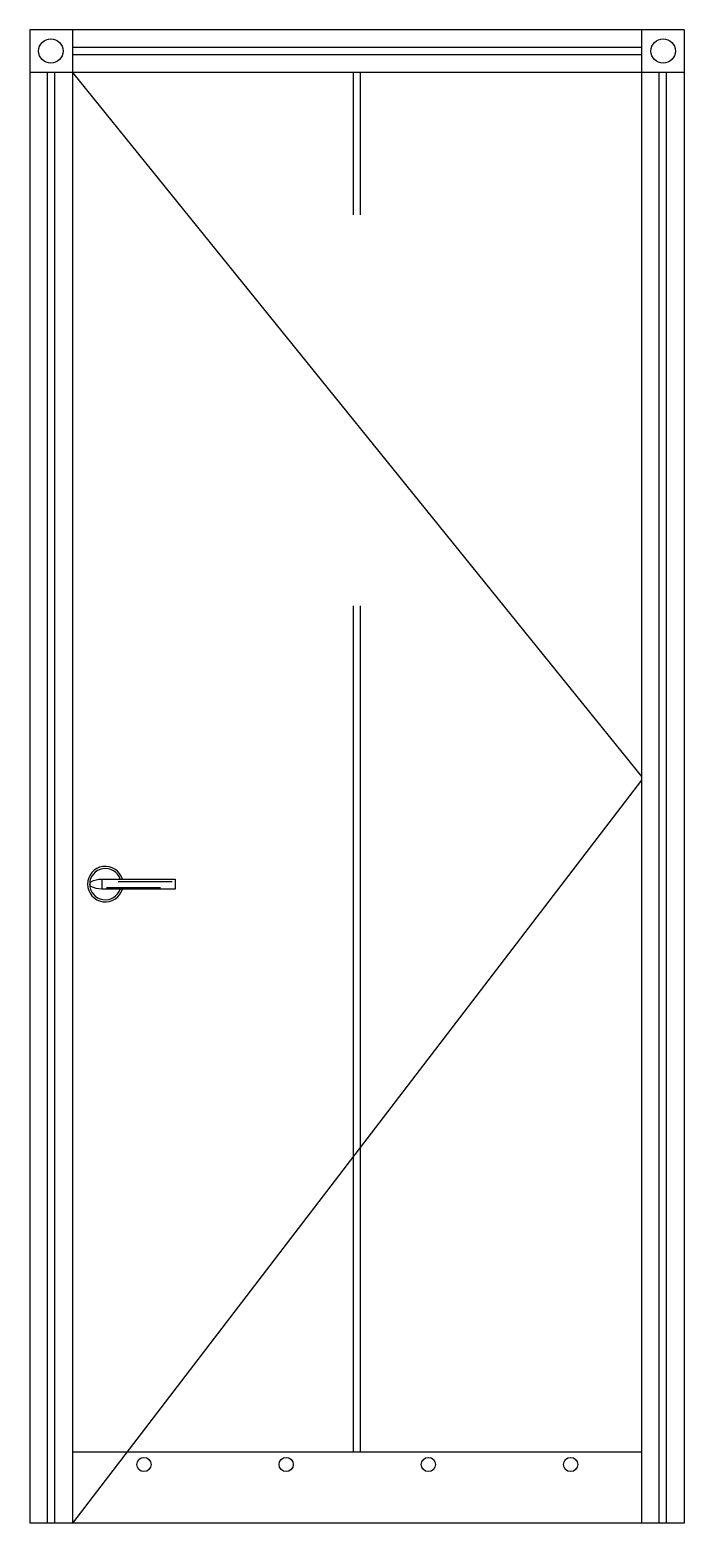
# Model space of a CAD drawing. Header units: metres. Extents: x -4673 to -3753, y 0 to 2100.
import ezdxf

# ---------------------------------------------------------------- set-up
doc = ezdxf.new("R2010")
doc.units = ezdxf.units.M
for name, color, linetype in [('2', 2, 'Continuous'), ('3', 3, 'Continuous'), ('4', 4, 'Continuous'), ('7', 7, 'Continuous')]:
    doc.layers.add(name, color=color, linetype=linetype)

msp = doc.modelspace()

# ---------------------------------------------------------------- linework, layer by layer
at = {"layer": '2'}
msp.add_line((-3752.62, 0), (-4672.62, 0), dxfattribs=at)
at = {"layer": '3'}
for p, q in [((-3812.62, 2075), (-4612.62, 2075)), ((-3812.62, 2065), (-4612.62, 2065)), ((-4647.62, 0.25), (-4647.62, 2040)), ((-4637.62, 0.25), (-4637.62, 2040)), ((-4612.62, 2040), (-3812.62, 1050)), ((-4217.62, 1840), (-4217.62, 2040)), ((-4207.62, 1840), (-4207.62, 2040)), ((-3787.62, 0.25), (-3787.62, 2040)), ((-3777.62, 0.25), (-3777.62, 2040)), ((-4217.62, 100), (-4217.62, 1290)), ((-4207.62, 100), (-4207.62, 1290)), ((-3812.62, 1045), (-4612.62, 0)), ((-4564.9, 894.01), (-4489.02, 894.01)), ((-4548.26, 902.52), (-4472.39, 902.52))]:
    msp.add_line(p, q, dxfattribs=at)
for centre in [(-4512.22, 82.52), (-4312.22, 82.52), (-4112.22, 82.52), (-3912.22, 82.52)]:
    msp.add_circle(centre, 10, dxfattribs=at)
msp.add_arc((-4566.53, 898.66), 22, 18.64, 341.53, dxfattribs=at)
at = {"layer": '4'}
for p, q in [((-4672.62, 2100), (-4672.62, 0)), ((-3752.62, 2100), (-4672.62, 2100)), ((-4612.62, 2100), (-4612.62, 0)), ((-3812.62, 2100), (-3812.62, 0)), ((-3752.62, 2100), (-3752.62, 0)), ((-3752.62, 2040), (-4672.62, 2040))]:
    msp.add_line(p, q, dxfattribs=at)
at = {"layer": '7'}
for p, q in [((-4571.53, 905.69), (-4571.53, 891.69)), ((-3812.62, 100), (-4612.62, 100))]:
    msp.add_line(p, q, dxfattribs=at)
msp.add_lwpolyline([(-4588.53, 898.63, -0.26), (-4586.74, 901.86, -0.14), (-4571.53, 905.69), (-4468.53, 905.69), (-4468.53, 891.69), (-4571.53, 891.69, -0.14), (-4586.74, 895.52, -0.26), (-4588.53, 898.75)], format="xyb", dxfattribs=at)
for centre in [(-4643.14, 2070.26, 1500), (-3782.1, 2070.26, 1500)]:
    msp.add_circle(centre, 17.13, dxfattribs=at)
msp.add_arc((-4566.53, 898.66), 25, 16.33, 343.81, dxfattribs=at)

doc.saveas('drawing.dxf')
